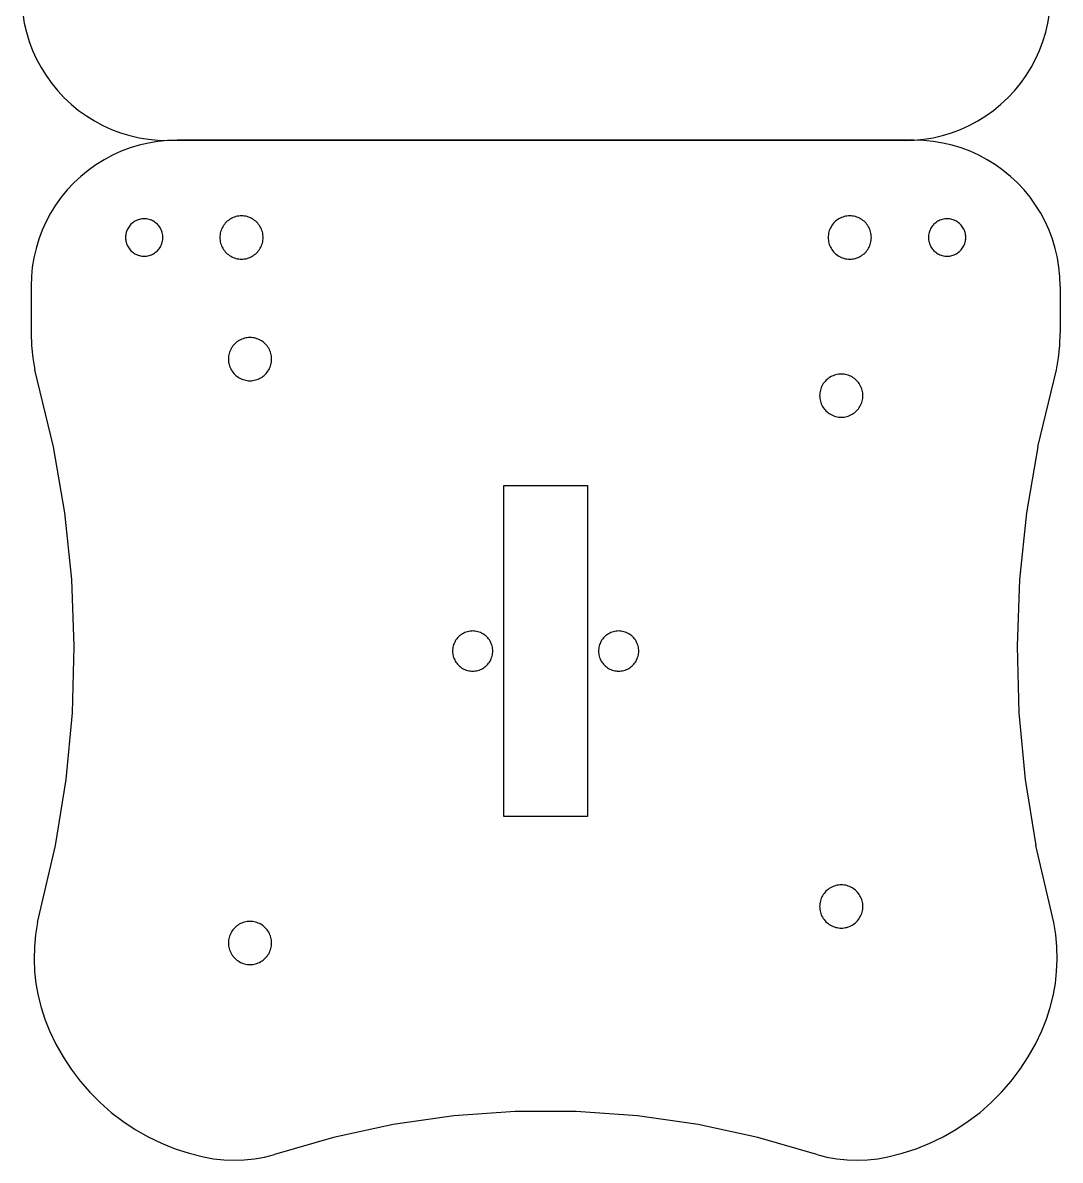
# Model space of a CAD drawing. Extents: x -22.1 to 21.9, y -13.2 to 13.2.
# Drawn here: x 7.749 to 11.106, y -7.163 to -3.482 of the extents above; entities that cross this region are included whole.
import ezdxf

# ---------------------------------------------------------------- set-up
doc = ezdxf.new("R2010")
doc.units = 0
doc.header["$MEASUREMENT"] = 0
doc.layers.get('0').update_dxf_attribs({"linetype": 'CONTINUOUS'})

msp = doc.modelspace()

# ---------------------------------------------------------------- linework, layer by layer
for p, q in [((7.7486, -3.4519), (7.7537, -3.4824)), ((11.0662, -3.4824), (11.0712, -3.4519)), ((7.7537, -3.4824), (7.7607, -3.5125)), ((11.0592, -3.5125), (11.0662, -3.4824)), ((7.7607, -3.5125), (7.7697, -3.5421)), ((11.0502, -3.5421), (11.0592, -3.5125)), ((7.7697, -3.5421), (7.7805, -3.5711)), ((7.7805, -3.5711), (7.7933, -3.5992)), ((11.0266, -3.5992), (11.0393, -3.5711)), ((11.0393, -3.5711), (11.0502, -3.5421)), ((7.7933, -3.5992), (7.8079, -3.6265)), ((11.012, -3.6265), (11.0266, -3.5992)), ((7.8079, -3.6265), (7.8242, -3.6527)), ((10.9957, -3.6527), (11.012, -3.6265)), ((7.8242, -3.6527), (7.8422, -3.6779)), ((7.8422, -3.6779), (7.8618, -3.7018)), ((10.9581, -3.7018), (10.9777, -3.6779)), ((10.9777, -3.6779), (10.9957, -3.6527)), ((7.8618, -3.7018), (7.883, -3.7243)), ((10.9369, -3.7243), (10.9581, -3.7018)), ((7.883, -3.7243), (7.9055, -3.7455)), ((7.9055, -3.7455), (7.9294, -3.7651)), ((10.8905, -3.7651), (10.9144, -3.7455)), ((10.9144, -3.7455), (10.9369, -3.7243)), ((7.9294, -3.7651), (7.9545, -3.7831)), ((7.9545, -3.7831), (7.9808, -3.7994)), ((10.8391, -3.7994), (10.8653, -3.7831)), ((10.8653, -3.7831), (10.8905, -3.7651)), ((7.9808, -3.7994), (8.0081, -3.814)), ((8.0081, -3.814), (8.0362, -3.8267)), ((8.0362, -3.8267), (8.0652, -3.8376)), ((10.7547, -3.8376), (10.7836, -3.8267)), ((10.7836, -3.8267), (10.8118, -3.814)), ((10.8118, -3.814), (10.8391, -3.7994)), ((8.0652, -3.8376), (8.0947, -3.8466)), ((8.0947, -3.8466), (8.1249, -3.8536)), ((8.1249, -3.8536), (8.1554, -3.8587)), ((8.1554, -3.8587), (8.1861, -3.8617)), ((8.1863, -3.8657), (8.1558, -3.8708)), ((8.1861, -3.8617), (8.217, -3.8627)), ((8.217, -3.8627), (8.1863, -3.8657)), ((8.2479, -3.8617), (8.217, -3.8627)), ((10.6029, -3.8627), (8.217, -3.8627)), ((10.6337, -3.8617), (8.2479, -3.8617)), ((10.6029, -3.8627), (10.6337, -3.8617)), ((10.6337, -3.8617), (10.6645, -3.8587)), ((10.6646, -3.8627), (10.6337, -3.8617)), ((10.6645, -3.8587), (10.695, -3.8536)), ((10.6954, -3.8657), (10.6646, -3.8627)), ((10.695, -3.8536), (10.7251, -3.8466)), ((10.7259, -3.8708), (10.6954, -3.8657)), ((10.7251, -3.8466), (10.7547, -3.8376)), ((8.0671, -3.8977), (8.039, -3.9104)), ((8.0961, -3.8868), (8.0671, -3.8977)), ((8.1256, -3.8778), (8.0961, -3.8868)), ((8.1558, -3.8708), (8.1256, -3.8778)), ((10.756, -3.8778), (10.7259, -3.8708)), ((10.7856, -3.8868), (10.756, -3.8778)), ((10.8145, -3.8977), (10.7856, -3.8868)), ((10.8427, -3.9104), (10.8145, -3.8977)), ((8.0117, -3.925), (7.9854, -3.9413)), ((8.039, -3.9104), (8.0117, -3.925)), ((10.87, -3.925), (10.8427, -3.9104)), ((10.8962, -3.9413), (10.87, -3.925)), ((7.9603, -3.9593), (7.9364, -3.9789)), ((7.9854, -3.9413), (7.9603, -3.9593)), ((10.9214, -3.9593), (10.8962, -3.9413)), ((10.9453, -3.9789), (10.9214, -3.9593)), ((7.9139, -4.0001), (7.8927, -4.0226)), ((7.9364, -3.9789), (7.9139, -4.0001)), ((10.9678, -4.0001), (10.9453, -3.9789)), ((10.9889, -4.0226), (10.9678, -4.0001)), ((7.8731, -4.0465), (7.8551, -4.0717)), ((7.8927, -4.0226), (7.8731, -4.0465)), ((11.0086, -4.0465), (10.9889, -4.0226)), ((11.0266, -4.0717), (11.0086, -4.0465)), ((7.8551, -4.0717), (7.8388, -4.0979)), ((11.0429, -4.0979), (11.0266, -4.0717)), ((7.8388, -4.0979), (7.8242, -4.1252)), ((8.1149, -4.1225), (8.1114, -4.1243)), ((8.1185, -4.1208), (8.1149, -4.1225)), ((8.1222, -4.1194), (8.1185, -4.1208)), ((8.126, -4.1183), (8.1222, -4.1194)), ((8.1298, -4.1174), (8.126, -4.1183)), ((8.1337, -4.1167), (8.1298, -4.1174)), ((8.1377, -4.1164), (8.1337, -4.1167)), ((8.1416, -4.1162), (8.1377, -4.1164)), ((8.1456, -4.1164), (8.1416, -4.1162)), ((8.1495, -4.1167), (8.1456, -4.1164)), ((8.1534, -4.1174), (8.1495, -4.1167)), ((8.1573, -4.1183), (8.1534, -4.1174)), ((8.161, -4.1194), (8.1573, -4.1183)), ((8.1648, -4.1208), (8.161, -4.1194)), ((8.1684, -4.1225), (8.1648, -4.1208)), ((8.1718, -4.1243), (8.1684, -4.1225)), ((8.414, -4.1212), (8.4105, -4.1241)), ((8.4178, -4.1185), (8.414, -4.1212)), ((8.4216, -4.1161), (8.4178, -4.1185)), ((8.4257, -4.114), (8.4216, -4.1161)), ((8.4298, -4.1121), (8.4257, -4.114)), ((8.4341, -4.1105), (8.4298, -4.1121)), ((8.4385, -4.1092), (8.4341, -4.1105)), ((8.443, -4.1081), (8.4385, -4.1092)), ((8.4475, -4.1074), (8.443, -4.1081)), ((8.452, -4.1069), (8.4475, -4.1074)), ((8.4566, -4.1068), (8.452, -4.1069)), ((8.4612, -4.1069), (8.4566, -4.1068)), ((8.4657, -4.1074), (8.4612, -4.1069)), ((8.4702, -4.1081), (8.4657, -4.1074)), ((8.4747, -4.1092), (8.4702, -4.1081)), ((8.479, -4.1105), (8.4747, -4.1092)), ((8.4833, -4.1121), (8.479, -4.1105)), ((8.4875, -4.114), (8.4833, -4.1121)), ((8.4915, -4.1161), (8.4875, -4.114)), ((8.4954, -4.1185), (8.4915, -4.1161)), ((8.4991, -4.1212), (8.4954, -4.1185)), ((8.5027, -4.1241), (8.4991, -4.1212)), ((10.3825, -4.1212), (10.379, -4.1241)), ((10.3863, -4.1185), (10.3825, -4.1212)), ((10.3901, -4.1161), (10.3863, -4.1185)), ((10.3942, -4.114), (10.3901, -4.1161)), ((10.3983, -4.1121), (10.3942, -4.114)), ((10.4026, -4.1105), (10.3983, -4.1121)), ((10.407, -4.1092), (10.4026, -4.1105)), ((10.4115, -4.1081), (10.407, -4.1092)), ((10.416, -4.1074), (10.4115, -4.1081)), ((10.4205, -4.1069), (10.416, -4.1074)), ((10.4251, -4.1068), (10.4205, -4.1069)), ((10.4297, -4.1069), (10.4251, -4.1068)), ((10.4342, -4.1074), (10.4297, -4.1069)), ((10.4387, -4.1081), (10.4342, -4.1074)), ((10.4432, -4.1092), (10.4387, -4.1081)), ((10.4476, -4.1105), (10.4432, -4.1092)), ((10.4518, -4.1121), (10.4476, -4.1105)), ((10.456, -4.114), (10.4518, -4.1121)), ((10.46, -4.1161), (10.456, -4.114)), ((10.4639, -4.1185), (10.46, -4.1161)), ((10.4676, -4.1212), (10.4639, -4.1185)), ((10.4712, -4.1241), (10.4676, -4.1212)), ((10.7133, -4.1225), (10.7098, -4.1243)), ((10.7169, -4.1208), (10.7133, -4.1225)), ((10.7206, -4.1194), (10.7169, -4.1208)), ((10.7244, -4.1183), (10.7206, -4.1194)), ((10.7283, -4.1174), (10.7244, -4.1183)), ((10.7322, -4.1167), (10.7283, -4.1174)), ((10.7361, -4.1164), (10.7322, -4.1167)), ((10.74, -4.1162), (10.7361, -4.1164)), ((10.744, -4.1164), (10.74, -4.1162)), ((10.7479, -4.1167), (10.744, -4.1164)), ((10.7518, -4.1174), (10.7479, -4.1167)), ((10.7557, -4.1183), (10.7518, -4.1174)), ((10.7595, -4.1194), (10.7557, -4.1183)), ((10.7632, -4.1208), (10.7595, -4.1194)), ((10.7668, -4.1225), (10.7632, -4.1208)), ((10.7703, -4.1243), (10.7668, -4.1225)), ((11.0575, -4.1252), (11.0429, -4.0979)), ((7.8114, -4.1533), (7.8006, -4.1823)), ((7.8242, -4.1252), (7.8114, -4.1533)), ((8.0844, -4.1572), (8.0832, -4.161)), ((8.0858, -4.1535), (8.0844, -4.1572)), ((8.0874, -4.1499), (8.0858, -4.1535)), ((8.0893, -4.1464), (8.0874, -4.1499)), ((8.0914, -4.1431), (8.0893, -4.1464)), ((8.0937, -4.1399), (8.0914, -4.1431)), ((8.0962, -4.1368), (8.0937, -4.1399)), ((8.0989, -4.1339), (8.0962, -4.1368)), ((8.1018, -4.1312), (8.0989, -4.1339)), ((8.1048, -4.1287), (8.1018, -4.1312)), ((8.108, -4.1264), (8.1048, -4.1287)), ((8.1114, -4.1243), (8.108, -4.1264)), ((8.1752, -4.1264), (8.1718, -4.1243)), ((8.1784, -4.1287), (8.1752, -4.1264)), ((8.1815, -4.1312), (8.1784, -4.1287)), ((8.1844, -4.1339), (8.1815, -4.1312)), ((8.1871, -4.1368), (8.1844, -4.1339)), ((8.1896, -4.1399), (8.1871, -4.1368)), ((8.1919, -4.1431), (8.1896, -4.1399)), ((8.194, -4.1464), (8.1919, -4.1431)), ((8.1958, -4.1499), (8.194, -4.1464)), ((8.1975, -4.1535), (8.1958, -4.1499)), ((8.1988, -4.1572), (8.1975, -4.1535)), ((8.2, -4.161), (8.1988, -4.1572)), ((8.3891, -4.1586), (8.388, -4.163)), ((8.3904, -4.1542), (8.3891, -4.1586)), ((8.392, -4.1499), (8.3904, -4.1542)), ((8.3939, -4.1457), (8.392, -4.1499)), ((8.3961, -4.1417), (8.3939, -4.1457)), ((8.3985, -4.1378), (8.3961, -4.1417)), ((8.4011, -4.1341), (8.3985, -4.1378)), ((8.404, -4.1306), (8.4011, -4.1341)), ((8.4072, -4.1272), (8.404, -4.1306)), ((8.4105, -4.1241), (8.4072, -4.1272)), ((8.506, -4.1272), (8.5027, -4.1241)), ((8.5091, -4.1306), (8.506, -4.1272)), ((8.512, -4.1341), (8.5091, -4.1306)), ((8.5147, -4.1378), (8.512, -4.1341)), ((8.5171, -4.1417), (8.5147, -4.1378)), ((8.5193, -4.1457), (8.5171, -4.1417)), ((8.5211, -4.1499), (8.5193, -4.1457)), ((8.5228, -4.1542), (8.5211, -4.1499)), ((8.5241, -4.1586), (8.5228, -4.1542)), ((8.5251, -4.163), (8.5241, -4.1586)), ((10.3576, -4.1586), (10.3565, -4.163)), ((10.3589, -4.1542), (10.3576, -4.1586)), ((10.3605, -4.1499), (10.3589, -4.1542)), ((10.3624, -4.1457), (10.3605, -4.1499)), ((10.3646, -4.1417), (10.3624, -4.1457)), ((10.367, -4.1378), (10.3646, -4.1417)), ((10.3696, -4.1341), (10.367, -4.1378)), ((10.3725, -4.1306), (10.3696, -4.1341)), ((10.3757, -4.1272), (10.3725, -4.1306)), ((10.379, -4.1241), (10.3757, -4.1272)), ((10.4745, -4.1272), (10.4712, -4.1241)), ((10.4776, -4.1306), (10.4745, -4.1272)), ((10.4805, -4.1341), (10.4776, -4.1306)), ((10.4832, -4.1378), (10.4805, -4.1341)), ((10.4856, -4.1417), (10.4832, -4.1378)), ((10.4878, -4.1457), (10.4856, -4.1417)), ((10.4897, -4.1499), (10.4878, -4.1457)), ((10.4913, -4.1542), (10.4897, -4.1499)), ((10.4926, -4.1586), (10.4913, -4.1542)), ((10.4936, -4.163), (10.4926, -4.1586)), ((10.6828, -4.1572), (10.6817, -4.161)), ((10.6842, -4.1535), (10.6828, -4.1572)), ((10.6858, -4.1499), (10.6842, -4.1535)), ((10.6877, -4.1464), (10.6858, -4.1499)), ((10.6898, -4.1431), (10.6877, -4.1464)), ((10.6921, -4.1399), (10.6898, -4.1431)), ((10.6946, -4.1368), (10.6921, -4.1399)), ((10.6973, -4.1339), (10.6946, -4.1368)), ((10.7002, -4.1312), (10.6973, -4.1339)), ((10.7033, -4.1287), (10.7002, -4.1312)), ((10.7065, -4.1264), (10.7033, -4.1287)), ((10.7098, -4.1243), (10.7065, -4.1264)), ((10.7736, -4.1264), (10.7703, -4.1243)), ((10.7768, -4.1287), (10.7736, -4.1264)), ((10.7799, -4.1312), (10.7768, -4.1287)), ((10.7828, -4.1339), (10.7799, -4.1312)), ((10.7855, -4.1368), (10.7828, -4.1339)), ((10.788, -4.1399), (10.7855, -4.1368)), ((10.7903, -4.1431), (10.788, -4.1399)), ((10.7924, -4.1464), (10.7903, -4.1431)), ((10.7942, -4.1499), (10.7924, -4.1464)), ((10.7959, -4.1535), (10.7942, -4.1499)), ((10.7973, -4.1572), (10.7959, -4.1535)), ((10.7984, -4.161), (10.7973, -4.1572)), ((11.0702, -4.1533), (11.0575, -4.1252)), ((11.0811, -4.1823), (11.0702, -4.1533)), ((7.8006, -4.1823), (7.7916, -4.2119)), ((8.0813, -4.1727), (8.0812, -4.1767)), ((8.0812, -4.1767), (8.0813, -4.1806)), ((8.0817, -4.1688), (8.0813, -4.1727)), ((8.0813, -4.1806), (8.0817, -4.1845)), ((8.0824, -4.1649), (8.0817, -4.1688)), ((8.0817, -4.1845), (8.0824, -4.1884)), ((8.0832, -4.161), (8.0824, -4.1649)), ((8.0824, -4.1884), (8.0832, -4.1923)), ((8.0832, -4.1923), (8.0844, -4.1961)), ((8.0844, -4.1961), (8.0858, -4.1998)), ((8.1975, -4.1998), (8.1988, -4.1961)), ((8.1988, -4.1961), (8.2, -4.1923)), ((8.2009, -4.1649), (8.2, -4.161)), ((8.2, -4.1923), (8.2009, -4.1884)), ((8.2015, -4.1688), (8.2009, -4.1649)), ((8.2009, -4.1884), (8.2015, -4.1845)), ((8.2019, -4.1727), (8.2015, -4.1688)), ((8.2015, -4.1845), (8.2019, -4.1806)), ((8.2021, -4.1767), (8.2019, -4.1727)), ((8.2019, -4.1806), (8.2021, -4.1767)), ((8.3869, -4.1721), (8.3867, -4.1767)), ((8.3867, -4.1767), (8.3869, -4.1812)), ((8.3873, -4.1675), (8.3869, -4.1721)), ((8.3869, -4.1812), (8.3873, -4.1858)), ((8.388, -4.163), (8.3873, -4.1675)), ((8.3873, -4.1858), (8.388, -4.1903)), ((8.388, -4.1903), (8.3891, -4.1947)), ((8.3891, -4.1947), (8.3904, -4.1991)), ((8.5228, -4.1991), (8.5241, -4.1947)), ((8.5241, -4.1947), (8.5251, -4.1903)), ((8.5259, -4.1675), (8.5251, -4.163)), ((8.5251, -4.1903), (8.5259, -4.1858)), ((8.5263, -4.1721), (8.5259, -4.1675)), ((8.5259, -4.1858), (8.5263, -4.1812)), ((8.5265, -4.1767), (8.5263, -4.1721)), ((8.5263, -4.1812), (8.5265, -4.1767)), ((10.3554, -4.1721), (10.3552, -4.1767)), ((10.3552, -4.1767), (10.3554, -4.1812)), ((10.3558, -4.1675), (10.3554, -4.1721)), ((10.3554, -4.1812), (10.3558, -4.1858)), ((10.3565, -4.163), (10.3558, -4.1675)), ((10.3558, -4.1858), (10.3565, -4.1903)), ((10.3565, -4.1903), (10.3576, -4.1947)), ((10.3576, -4.1947), (10.3589, -4.1991)), ((10.4913, -4.1991), (10.4926, -4.1947)), ((10.4926, -4.1947), (10.4936, -4.1903)), ((10.4944, -4.1675), (10.4936, -4.163)), ((10.4936, -4.1903), (10.4944, -4.1858)), ((10.4948, -4.1721), (10.4944, -4.1675)), ((10.4944, -4.1858), (10.4948, -4.1812)), ((10.495, -4.1767), (10.4948, -4.1721)), ((10.4948, -4.1812), (10.495, -4.1767)), ((10.6797, -4.1727), (10.6796, -4.1767)), ((10.6796, -4.1767), (10.6797, -4.1806)), ((10.6801, -4.1688), (10.6797, -4.1727)), ((10.6797, -4.1806), (10.6801, -4.1845)), ((10.6808, -4.1649), (10.6801, -4.1688)), ((10.6801, -4.1845), (10.6808, -4.1884)), ((10.6817, -4.161), (10.6808, -4.1649)), ((10.6808, -4.1884), (10.6817, -4.1923)), ((10.6817, -4.1923), (10.6828, -4.1961)), ((10.6828, -4.1961), (10.6842, -4.1998)), ((10.7959, -4.1998), (10.7973, -4.1961)), ((10.7973, -4.1961), (10.7984, -4.1923)), ((10.7993, -4.1649), (10.7984, -4.161)), ((10.7984, -4.1923), (10.7993, -4.1884)), ((10.8, -4.1688), (10.7993, -4.1649)), ((10.7993, -4.1884), (10.8, -4.1845)), ((10.8004, -4.1727), (10.8, -4.1688)), ((10.8, -4.1845), (10.8004, -4.1806)), ((10.8005, -4.1767), (10.8004, -4.1727)), ((10.8004, -4.1806), (10.8005, -4.1767)), ((11.0901, -4.2119), (11.0811, -4.1823)), ((7.7916, -4.2119), (7.7846, -4.242)), ((8.0858, -4.1998), (8.0874, -4.2034)), ((8.0874, -4.2034), (8.0893, -4.2069)), ((8.0893, -4.2069), (8.0914, -4.2102)), ((8.0914, -4.2102), (8.0937, -4.2134)), ((8.0937, -4.2134), (8.0962, -4.2165)), ((8.0962, -4.2165), (8.0989, -4.2194)), ((8.0989, -4.2194), (8.1018, -4.2221)), ((8.1018, -4.2221), (8.1048, -4.2246)), ((8.1048, -4.2246), (8.108, -4.2269)), ((8.108, -4.2269), (8.1114, -4.229)), ((8.1114, -4.229), (8.1149, -4.2309)), ((8.1149, -4.2309), (8.1185, -4.2325)), ((8.1185, -4.2325), (8.1222, -4.2339)), ((8.1222, -4.2339), (8.126, -4.235)), ((8.1573, -4.235), (8.161, -4.2339)), ((8.161, -4.2339), (8.1648, -4.2325)), ((8.1648, -4.2325), (8.1684, -4.2309)), ((8.1684, -4.2309), (8.1718, -4.229)), ((8.1718, -4.229), (8.1752, -4.2269)), ((8.1752, -4.2269), (8.1784, -4.2246)), ((8.1784, -4.2246), (8.1815, -4.2221)), ((8.1815, -4.2221), (8.1844, -4.2194)), ((8.1844, -4.2194), (8.1871, -4.2165)), ((8.1871, -4.2165), (8.1896, -4.2134)), ((8.1896, -4.2134), (8.1919, -4.2102)), ((8.1919, -4.2102), (8.194, -4.2069)), ((8.194, -4.2069), (8.1958, -4.2034)), ((8.1958, -4.2034), (8.1975, -4.1998)), ((8.3904, -4.1991), (8.392, -4.2034)), ((8.392, -4.2034), (8.3939, -4.2076)), ((8.3939, -4.2076), (8.3961, -4.2116)), ((8.3961, -4.2116), (8.3985, -4.2155)), ((8.3985, -4.2155), (8.4011, -4.2192)), ((8.4011, -4.2192), (8.404, -4.2227)), ((8.404, -4.2227), (8.4072, -4.2261)), ((8.4072, -4.2261), (8.4105, -4.2292)), ((8.4105, -4.2292), (8.414, -4.2321)), ((8.414, -4.2321), (8.4178, -4.2348)), ((8.4954, -4.2348), (8.4991, -4.2321)), ((8.4991, -4.2321), (8.5027, -4.2292)), ((8.5027, -4.2292), (8.506, -4.2261)), ((8.506, -4.2261), (8.5091, -4.2227)), ((8.5091, -4.2227), (8.512, -4.2192)), ((8.512, -4.2192), (8.5147, -4.2155)), ((8.5147, -4.2155), (8.5171, -4.2116)), ((8.5171, -4.2116), (8.5193, -4.2076)), ((8.5193, -4.2076), (8.5211, -4.2034)), ((8.5211, -4.2034), (8.5228, -4.1991)), ((10.3589, -4.1991), (10.3605, -4.2034)), ((10.3605, -4.2034), (10.3624, -4.2076)), ((10.3624, -4.2076), (10.3646, -4.2116)), ((10.3646, -4.2116), (10.367, -4.2155)), ((10.367, -4.2155), (10.3696, -4.2192)), ((10.3696, -4.2192), (10.3725, -4.2227)), ((10.3725, -4.2227), (10.3757, -4.2261)), ((10.3757, -4.2261), (10.379, -4.2292)), ((10.379, -4.2292), (10.3825, -4.2321)), ((10.3825, -4.2321), (10.3863, -4.2348)), ((10.4639, -4.2348), (10.4676, -4.2321)), ((10.4676, -4.2321), (10.4712, -4.2292)), ((10.4712, -4.2292), (10.4745, -4.2261)), ((10.4745, -4.2261), (10.4776, -4.2227)), ((10.4776, -4.2227), (10.4805, -4.2192)), ((10.4805, -4.2192), (10.4832, -4.2155)), ((10.4832, -4.2155), (10.4856, -4.2116)), ((10.4856, -4.2116), (10.4878, -4.2076)), ((10.4878, -4.2076), (10.4897, -4.2034)), ((10.4897, -4.2034), (10.4913, -4.1991)), ((10.6842, -4.1998), (10.6858, -4.2034)), ((10.6858, -4.2034), (10.6877, -4.2069)), ((10.6877, -4.2069), (10.6898, -4.2102)), ((10.6898, -4.2102), (10.6921, -4.2134)), ((10.6921, -4.2134), (10.6946, -4.2165)), ((10.6946, -4.2165), (10.6973, -4.2194)), ((10.6973, -4.2194), (10.7002, -4.2221)), ((10.7002, -4.2221), (10.7033, -4.2246)), ((10.7033, -4.2246), (10.7065, -4.2269)), ((10.7065, -4.2269), (10.7098, -4.229)), ((10.7098, -4.229), (10.7133, -4.2309)), ((10.7133, -4.2309), (10.7169, -4.2325)), ((10.7169, -4.2325), (10.7206, -4.2339)), ((10.7206, -4.2339), (10.7244, -4.235)), ((10.7557, -4.235), (10.7595, -4.2339)), ((10.7595, -4.2339), (10.7632, -4.2325)), ((10.7632, -4.2325), (10.7668, -4.2309)), ((10.7668, -4.2309), (10.7703, -4.229)), ((10.7703, -4.229), (10.7736, -4.2269)), ((10.7736, -4.2269), (10.7768, -4.2246)), ((10.7768, -4.2246), (10.7799, -4.2221)), ((10.7799, -4.2221), (10.7828, -4.2194)), ((10.7828, -4.2194), (10.7855, -4.2165)), ((10.7855, -4.2165), (10.788, -4.2134)), ((10.788, -4.2134), (10.7903, -4.2102)), ((10.7903, -4.2102), (10.7924, -4.2069)), ((10.7924, -4.2069), (10.7942, -4.2034)), ((10.7942, -4.2034), (10.7959, -4.1998)), ((11.0971, -4.242), (11.0901, -4.2119)), ((7.7846, -4.242), (7.7795, -4.2725)), ((8.126, -4.235), (8.1298, -4.2359)), ((8.1298, -4.2359), (8.1337, -4.2366)), ((8.1337, -4.2366), (8.1377, -4.237)), ((8.1377, -4.237), (8.1416, -4.2371)), ((8.1416, -4.2371), (8.1456, -4.237)), ((8.1456, -4.237), (8.1495, -4.2366)), ((8.1495, -4.2366), (8.1534, -4.2359)), ((8.1534, -4.2359), (8.1573, -4.235)), ((8.4178, -4.2348), (8.4216, -4.2372)), ((8.4216, -4.2372), (8.4257, -4.2393)), ((8.4257, -4.2393), (8.4298, -4.2412)), ((8.4298, -4.2412), (8.4341, -4.2428)), ((8.4341, -4.2428), (8.4385, -4.2442)), ((8.4385, -4.2442), (8.443, -4.2452)), ((8.443, -4.2452), (8.4475, -4.2459)), ((8.4475, -4.2459), (8.452, -4.2464)), ((8.452, -4.2464), (8.4566, -4.2465)), ((8.4566, -4.2465), (8.4612, -4.2464)), ((8.4612, -4.2464), (8.4657, -4.2459)), ((8.4657, -4.2459), (8.4702, -4.2452)), ((8.4702, -4.2452), (8.4747, -4.2442)), ((8.4747, -4.2442), (8.479, -4.2428)), ((8.479, -4.2428), (8.4833, -4.2412)), ((8.4833, -4.2412), (8.4875, -4.2393)), ((8.4875, -4.2393), (8.4915, -4.2372)), ((8.4915, -4.2372), (8.4954, -4.2348)), ((10.3863, -4.2348), (10.3901, -4.2372)), ((10.3901, -4.2372), (10.3942, -4.2393)), ((10.3942, -4.2393), (10.3983, -4.2412)), ((10.3983, -4.2412), (10.4026, -4.2428)), ((10.4026, -4.2428), (10.407, -4.2442)), ((10.407, -4.2442), (10.4115, -4.2452)), ((10.4115, -4.2452), (10.416, -4.2459)), ((10.416, -4.2459), (10.4205, -4.2464)), ((10.4205, -4.2464), (10.4251, -4.2465)), ((10.4251, -4.2465), (10.4297, -4.2464)), ((10.4297, -4.2464), (10.4342, -4.2459)), ((10.4342, -4.2459), (10.4387, -4.2452)), ((10.4387, -4.2452), (10.4432, -4.2442)), ((10.4432, -4.2442), (10.4476, -4.2428)), ((10.4476, -4.2428), (10.4518, -4.2412)), ((10.4518, -4.2412), (10.456, -4.2393)), ((10.456, -4.2393), (10.46, -4.2372)), ((10.46, -4.2372), (10.4639, -4.2348)), ((10.7244, -4.235), (10.7283, -4.2359)), ((10.7283, -4.2359), (10.7322, -4.2366)), ((10.7322, -4.2366), (10.7361, -4.237)), ((10.7361, -4.237), (10.74, -4.2371)), ((10.74, -4.2371), (10.744, -4.237)), ((10.744, -4.237), (10.7479, -4.2366)), ((10.7479, -4.2366), (10.7518, -4.2359)), ((10.7518, -4.2359), (10.7557, -4.235)), ((11.1021, -4.2725), (11.0971, -4.242)), ((7.7765, -4.3032), (7.7755, -4.3341)), ((7.7795, -4.2725), (7.7765, -4.3032)), ((11.1052, -4.3032), (11.1021, -4.2725)), ((11.1062, -4.3341), (11.1052, -4.3032)), ((7.7755, -4.3341), (7.7755, -4.4866)), ((11.1062, -4.3341), (11.1062, -4.4866)), ((7.7755, -4.4866), (7.7768, -4.5265)), ((11.1048, -4.5265), (11.1062, -4.4866)), ((7.7768, -4.5265), (7.7809, -4.5662)), ((8.4287, -4.5278), (8.426, -4.5315)), ((8.4316, -4.5243), (8.4287, -4.5278)), ((8.4347, -4.5209), (8.4316, -4.5243)), ((8.4381, -4.5178), (8.4347, -4.5209)), ((8.4416, -4.5149), (8.4381, -4.5178)), ((8.4453, -4.5122), (8.4416, -4.5149)), ((8.4492, -4.5098), (8.4453, -4.5122)), ((8.4532, -4.5077), (8.4492, -4.5098)), ((8.4574, -4.5058), (8.4532, -4.5077)), ((8.4617, -4.5042), (8.4574, -4.5058)), ((8.4661, -4.5029), (8.4617, -4.5042)), ((8.4705, -4.5018), (8.4661, -4.5029)), ((8.475, -4.5011), (8.4705, -4.5018)), ((8.4796, -4.5006), (8.475, -4.5011)), ((8.4841, -4.5005), (8.4796, -4.5006)), ((8.4887, -4.5006), (8.4841, -4.5005)), ((8.4933, -4.5011), (8.4887, -4.5006)), ((8.4978, -4.5018), (8.4933, -4.5011)), ((8.5022, -4.5029), (8.4978, -4.5018)), ((8.5066, -4.5042), (8.5022, -4.5029)), ((8.5109, -4.5058), (8.5066, -4.5042)), ((8.5151, -4.5077), (8.5109, -4.5058)), ((8.5191, -4.5098), (8.5151, -4.5077)), ((8.523, -4.5122), (8.5191, -4.5098)), ((8.5267, -4.5149), (8.523, -4.5122)), ((8.5302, -4.5178), (8.5267, -4.5149)), ((8.5336, -4.5209), (8.5302, -4.5178)), ((8.5367, -4.5243), (8.5336, -4.5209)), ((8.5396, -4.5278), (8.5367, -4.5243)), ((8.5422, -4.5315), (8.5396, -4.5278)), ((11.1008, -4.5662), (11.1048, -4.5265)), ((8.4149, -4.5612), (8.4144, -4.5658)), ((8.4156, -4.5567), (8.4149, -4.5612)), ((8.4166, -4.5523), (8.4156, -4.5567)), ((8.418, -4.5479), (8.4166, -4.5523)), ((8.4196, -4.5436), (8.418, -4.5479)), ((8.4215, -4.5394), (8.4196, -4.5436)), ((8.4236, -4.5354), (8.4215, -4.5394)), ((8.426, -4.5315), (8.4236, -4.5354)), ((8.5447, -4.5354), (8.5422, -4.5315)), ((8.5468, -4.5394), (8.5447, -4.5354)), ((8.5487, -4.5436), (8.5468, -4.5394)), ((8.5503, -4.5479), (8.5487, -4.5436)), ((8.5516, -4.5523), (8.5503, -4.5479)), ((8.5527, -4.5567), (8.5516, -4.5523)), ((8.5534, -4.5612), (8.5527, -4.5567)), ((8.5539, -4.5658), (8.5534, -4.5612)), ((7.7809, -4.5662), (7.7876, -4.6055)), ((8.4144, -4.5658), (8.4143, -4.5704)), ((8.4143, -4.5704), (8.4144, -4.5749)), ((8.4144, -4.5749), (8.4149, -4.5795)), ((8.4149, -4.5795), (8.4156, -4.584)), ((8.4156, -4.584), (8.4166, -4.5884)), ((8.4166, -4.5884), (8.418, -4.5928)), ((8.418, -4.5928), (8.4196, -4.5971)), ((8.4196, -4.5971), (8.4215, -4.6013)), ((8.4215, -4.6013), (8.4236, -4.6053)), ((8.5447, -4.6053), (8.5468, -4.6013)), ((8.5468, -4.6013), (8.5487, -4.5971)), ((8.5487, -4.5971), (8.5503, -4.5928)), ((8.5503, -4.5928), (8.5516, -4.5884)), ((8.5516, -4.5884), (8.5527, -4.584)), ((8.5527, -4.584), (8.5534, -4.5795)), ((8.5534, -4.5795), (8.5539, -4.5749)), ((8.554, -4.5704), (8.5539, -4.5658)), ((8.5539, -4.5749), (8.554, -4.5704)), ((11.0941, -4.6055), (11.1008, -4.5662)), ((7.8478, -4.8547), (7.7876, -4.6055)), ((8.4236, -4.6053), (8.426, -4.6092)), ((8.426, -4.6092), (8.4287, -4.6129)), ((8.4287, -4.6129), (8.4316, -4.6164)), ((8.4316, -4.6164), (8.4347, -4.6198)), ((8.4347, -4.6198), (8.4381, -4.6229)), ((8.4381, -4.6229), (8.4416, -4.6258)), ((8.4416, -4.6258), (8.4453, -4.6285)), ((8.4453, -4.6285), (8.4492, -4.6309)), ((8.4492, -4.6309), (8.4532, -4.633)), ((8.4532, -4.633), (8.4574, -4.6349)), ((8.4574, -4.6349), (8.4617, -4.6365)), ((8.4617, -4.6365), (8.4661, -4.6379)), ((8.4661, -4.6379), (8.4705, -4.6389)), ((8.4705, -4.6389), (8.475, -4.6396)), ((8.4933, -4.6396), (8.4978, -4.6389)), ((8.4978, -4.6389), (8.5022, -4.6379)), ((8.5022, -4.6379), (8.5066, -4.6365)), ((8.5066, -4.6365), (8.5109, -4.6349)), ((8.5109, -4.6349), (8.5151, -4.633)), ((8.5151, -4.633), (8.5191, -4.6309)), ((8.5191, -4.6309), (8.523, -4.6285)), ((8.523, -4.6285), (8.5267, -4.6258)), ((8.5267, -4.6258), (8.5302, -4.6229)), ((8.5302, -4.6229), (8.5336, -4.6198)), ((8.5336, -4.6198), (8.5367, -4.6164)), ((8.5367, -4.6164), (8.5396, -4.6129)), ((8.5396, -4.6129), (8.5422, -4.6092)), ((8.5422, -4.6092), (8.5447, -4.6053)), ((10.3481, -4.6391), (10.345, -4.6424)), ((10.3515, -4.6359), (10.3481, -4.6391)), ((10.355, -4.633), (10.3515, -4.6359)), ((10.3587, -4.6304), (10.355, -4.633)), ((10.3626, -4.6279), (10.3587, -4.6304)), ((10.3666, -4.6258), (10.3626, -4.6279)), ((10.3708, -4.6239), (10.3666, -4.6258)), ((10.3751, -4.6223), (10.3708, -4.6239)), ((10.3794, -4.621), (10.3751, -4.6223)), ((10.3839, -4.6199), (10.3794, -4.621)), ((10.3884, -4.6192), (10.3839, -4.6199)), ((10.393, -4.6187), (10.3884, -4.6192)), ((10.3975, -4.6186), (10.393, -4.6187)), ((10.4021, -4.6187), (10.3975, -4.6186)), ((10.4067, -4.6192), (10.4021, -4.6187)), ((10.4112, -4.6199), (10.4067, -4.6192)), ((10.4156, -4.621), (10.4112, -4.6199)), ((10.42, -4.6223), (10.4156, -4.621)), ((10.4243, -4.6239), (10.42, -4.6223)), ((10.4284, -4.6258), (10.4243, -4.6239)), ((10.4325, -4.6279), (10.4284, -4.6258)), ((10.4364, -4.6304), (10.4325, -4.6279)), ((10.4401, -4.633), (10.4364, -4.6304)), ((10.4436, -4.6359), (10.4401, -4.633)), ((10.4469, -4.6391), (10.4436, -4.6359)), ((10.4501, -4.6424), (10.4469, -4.6391)), ((11.0339, -4.8547), (11.0941, -4.6055)), ((8.475, -4.6396), (8.4796, -4.6401)), ((8.4796, -4.6401), (8.4841, -4.6402)), ((8.4841, -4.6402), (8.4887, -4.6401)), ((8.4887, -4.6401), (8.4933, -4.6396)), ((10.329, -4.6748), (10.3282, -4.6793)), ((10.33, -4.6704), (10.329, -4.6748)), ((10.3314, -4.666), (10.33, -4.6704)), ((10.333, -4.6617), (10.3314, -4.666)), ((10.3349, -4.6576), (10.333, -4.6617)), ((10.337, -4.6535), (10.3349, -4.6576)), ((10.3394, -4.6496), (10.337, -4.6535)), ((10.3421, -4.6459), (10.3394, -4.6496)), ((10.345, -4.6424), (10.3421, -4.6459)), ((10.453, -4.6459), (10.4501, -4.6424)), ((10.4556, -4.6496), (10.453, -4.6459)), ((10.458, -4.6535), (10.4556, -4.6496)), ((10.4602, -4.6576), (10.458, -4.6535)), ((10.4621, -4.6617), (10.4602, -4.6576)), ((10.4637, -4.666), (10.4621, -4.6617)), ((10.465, -4.6704), (10.4637, -4.666)), ((10.4661, -4.6748), (10.465, -4.6704)), ((10.4668, -4.6793), (10.4661, -4.6748)), ((10.3278, -4.6839), (10.3276, -4.6885)), ((10.3276, -4.6885), (10.3278, -4.693)), ((10.3282, -4.6793), (10.3278, -4.6839)), ((10.3278, -4.693), (10.3282, -4.6976)), ((10.3282, -4.6976), (10.329, -4.7021)), ((10.329, -4.7021), (10.33, -4.7066)), ((10.33, -4.7066), (10.3314, -4.7109)), ((10.3314, -4.7109), (10.333, -4.7152)), ((10.4621, -4.7152), (10.4637, -4.7109)), ((10.4637, -4.7109), (10.465, -4.7066)), ((10.465, -4.7066), (10.4661, -4.7021)), ((10.4661, -4.7021), (10.4668, -4.6976)), ((10.4673, -4.6839), (10.4668, -4.6793)), ((10.4668, -4.6976), (10.4673, -4.693)), ((10.4674, -4.6885), (10.4673, -4.6839)), ((10.4673, -4.693), (10.4674, -4.6885)), ((10.333, -4.7152), (10.3349, -4.7194)), ((10.3349, -4.7194), (10.337, -4.7234)), ((10.337, -4.7234), (10.3394, -4.7273)), ((10.3394, -4.7273), (10.3421, -4.731)), ((10.3421, -4.731), (10.345, -4.7345)), ((10.345, -4.7345), (10.3481, -4.7379)), ((10.3481, -4.7379), (10.3515, -4.741)), ((10.3515, -4.741), (10.355, -4.7439)), ((10.355, -4.7439), (10.3587, -4.7466)), ((10.3587, -4.7466), (10.3626, -4.749)), ((10.3626, -4.749), (10.3666, -4.7511)), ((10.4284, -4.7511), (10.4325, -4.749)), ((10.4325, -4.749), (10.4364, -4.7466)), ((10.4364, -4.7466), (10.4401, -4.7439)), ((10.4401, -4.7439), (10.4436, -4.741)), ((10.4436, -4.741), (10.4469, -4.7379)), ((10.4469, -4.7379), (10.4501, -4.7345)), ((10.4501, -4.7345), (10.453, -4.731)), ((10.453, -4.731), (10.4556, -4.7273)), ((10.4556, -4.7273), (10.458, -4.7234)), ((10.458, -4.7234), (10.4602, -4.7194)), ((10.4602, -4.7194), (10.4621, -4.7152)), ((10.3666, -4.7511), (10.3708, -4.753)), ((10.3708, -4.753), (10.3751, -4.7546)), ((10.3751, -4.7546), (10.3794, -4.756)), ((10.3794, -4.756), (10.3839, -4.757)), ((10.3839, -4.757), (10.3884, -4.7577)), ((10.3884, -4.7577), (10.393, -4.7582)), ((10.393, -4.7582), (10.3975, -4.7583)), ((10.3975, -4.7583), (10.4021, -4.7582)), ((10.4021, -4.7582), (10.4067, -4.7577)), ((10.4067, -4.7577), (10.4112, -4.757)), ((10.4112, -4.757), (10.4156, -4.756)), ((10.4156, -4.756), (10.42, -4.7546)), ((10.42, -4.7546), (10.4243, -4.753)), ((10.4243, -4.753), (10.4284, -4.7511)), ((7.8845, -5.0679), (7.8478, -4.8547)), ((11.0339, -4.8547), (10.9971, -5.0679)), ((9.305, -4.9798), (9.5767, -4.9798)), ((9.305, -6.0507), (9.305, -4.9798)), ((9.5767, -4.9798), (9.5767, -6.0507)), ((7.9071, -5.2831), (7.8845, -5.0679)), ((10.9971, -5.0679), (10.9746, -5.2831)), ((7.9153, -5.4993), (7.9071, -5.2831)), ((10.9746, -5.2831), (10.9664, -5.4993)), ((9.1484, -5.4828), (9.1464, -5.4865)), ((9.1506, -5.4791), (9.1484, -5.4828)), ((9.1531, -5.4757), (9.1506, -5.4791)), ((9.1558, -5.4724), (9.1531, -5.4757)), ((9.1587, -5.4693), (9.1558, -5.4724)), ((9.1618, -5.4664), (9.1587, -5.4693)), ((9.1651, -5.4637), (9.1618, -5.4664)), ((9.1685, -5.4612), (9.1651, -5.4637)), ((9.1721, -5.459), (9.1685, -5.4612)), ((9.1759, -5.457), (9.1721, -5.459)), ((9.1798, -5.4552), (9.1759, -5.457)), ((9.1837, -5.4537), (9.1798, -5.4552)), ((9.1878, -5.4525), (9.1837, -5.4537)), ((9.1919, -5.4515), (9.1878, -5.4525)), ((9.1961, -5.4508), (9.1919, -5.4515)), ((9.2004, -5.4504), (9.1961, -5.4508)), ((9.2046, -5.4503), (9.2004, -5.4504)), ((9.2089, -5.4504), (9.2046, -5.4503)), ((9.2131, -5.4508), (9.2089, -5.4504)), ((9.2173, -5.4515), (9.2131, -5.4508)), ((9.2214, -5.4525), (9.2173, -5.4515)), ((9.2255, -5.4537), (9.2214, -5.4525)), ((9.2295, -5.4552), (9.2255, -5.4537)), ((9.2333, -5.457), (9.2295, -5.4552)), ((9.2371, -5.459), (9.2333, -5.457)), ((9.2407, -5.4612), (9.2371, -5.459)), ((9.2442, -5.4637), (9.2407, -5.4612)), ((9.2474, -5.4664), (9.2442, -5.4637)), ((9.2505, -5.4693), (9.2474, -5.4664)), ((9.2535, -5.4724), (9.2505, -5.4693)), ((9.2562, -5.4757), (9.2535, -5.4724)), ((9.2586, -5.4791), (9.2562, -5.4757)), ((9.2609, -5.4828), (9.2586, -5.4791)), ((9.2629, -5.4865), (9.2609, -5.4828)), ((9.6208, -5.4828), (9.6188, -5.4865)), ((9.623, -5.4791), (9.6208, -5.4828)), ((9.6255, -5.4757), (9.623, -5.4791)), ((9.6282, -5.4724), (9.6255, -5.4757)), ((9.6311, -5.4693), (9.6282, -5.4724)), ((9.6342, -5.4664), (9.6311, -5.4693)), ((9.6375, -5.4637), (9.6342, -5.4664)), ((9.641, -5.4612), (9.6375, -5.4637)), ((9.6446, -5.459), (9.641, -5.4612)), ((9.6483, -5.457), (9.6446, -5.459)), ((9.6522, -5.4552), (9.6483, -5.457)), ((9.6562, -5.4537), (9.6522, -5.4552)), ((9.6602, -5.4525), (9.6562, -5.4537)), ((9.6644, -5.4515), (9.6602, -5.4525)), ((9.6686, -5.4508), (9.6644, -5.4515)), ((9.6728, -5.4504), (9.6686, -5.4508)), ((9.6771, -5.4503), (9.6728, -5.4504)), ((9.6813, -5.4504), (9.6771, -5.4503)), ((9.6855, -5.4508), (9.6813, -5.4504)), ((9.6897, -5.4515), (9.6855, -5.4508)), ((9.6939, -5.4525), (9.6897, -5.4515)), ((9.6979, -5.4537), (9.6939, -5.4525)), ((9.7019, -5.4552), (9.6979, -5.4537)), ((9.7058, -5.457), (9.7019, -5.4552)), ((9.7095, -5.459), (9.7058, -5.457)), ((9.7131, -5.4612), (9.7095, -5.459)), ((9.7166, -5.4637), (9.7131, -5.4612)), ((9.7199, -5.4664), (9.7166, -5.4637)), ((9.723, -5.4693), (9.7199, -5.4664)), ((9.7259, -5.4724), (9.723, -5.4693)), ((9.7286, -5.4757), (9.7259, -5.4724)), ((9.7311, -5.4791), (9.7286, -5.4757)), ((9.7333, -5.4828), (9.7311, -5.4791)), ((9.7353, -5.4865), (9.7333, -5.4828)), ((7.9092, -5.7156), (7.9153, -5.4993)), ((9.1398, -5.511), (9.1397, -5.5152)), ((9.1397, -5.5152), (9.1398, -5.5195)), ((9.1402, -5.5068), (9.1398, -5.511)), ((9.1398, -5.5195), (9.1402, -5.5237)), ((9.1409, -5.5026), (9.1402, -5.5068)), ((9.1419, -5.4984), (9.1409, -5.5026)), ((9.1431, -5.4944), (9.1419, -5.4984)), ((9.1446, -5.4904), (9.1431, -5.4944)), ((9.1464, -5.4865), (9.1446, -5.4904)), ((9.2646, -5.4904), (9.2629, -5.4865)), ((9.2661, -5.4944), (9.2646, -5.4904)), ((9.2674, -5.4984), (9.2661, -5.4944)), ((9.2683, -5.5026), (9.2674, -5.4984)), ((9.269, -5.5068), (9.2683, -5.5026)), ((9.2694, -5.511), (9.269, -5.5068)), ((9.269, -5.5237), (9.2694, -5.5195)), ((9.2696, -5.5152), (9.2694, -5.511)), ((9.2694, -5.5195), (9.2696, -5.5152)), ((9.6122, -5.511), (9.6121, -5.5152)), ((9.6121, -5.5152), (9.6122, -5.5195)), ((9.6127, -5.5068), (9.6122, -5.511)), ((9.6122, -5.5195), (9.6127, -5.5237)), ((9.6133, -5.5026), (9.6127, -5.5068)), ((9.6143, -5.4984), (9.6133, -5.5026)), ((9.6155, -5.4944), (9.6143, -5.4984)), ((9.617, -5.4904), (9.6155, -5.4944)), ((9.6188, -5.4865), (9.617, -5.4904)), ((9.7371, -5.4904), (9.7353, -5.4865)), ((9.7386, -5.4944), (9.7371, -5.4904)), ((9.7398, -5.4984), (9.7386, -5.4944)), ((9.7408, -5.5026), (9.7398, -5.4984)), ((9.7415, -5.5068), (9.7408, -5.5026)), ((9.7419, -5.511), (9.7415, -5.5068)), ((9.7415, -5.5237), (9.7419, -5.5195)), ((9.742, -5.5152), (9.7419, -5.511)), ((9.7419, -5.5195), (9.742, -5.5152)), ((10.9664, -5.4993), (10.9725, -5.7156)), ((9.1402, -5.5237), (9.1409, -5.5279)), ((9.1409, -5.5279), (9.1419, -5.532)), ((9.1419, -5.532), (9.1431, -5.5361)), ((9.1431, -5.5361), (9.1446, -5.5401)), ((9.1446, -5.5401), (9.1464, -5.544)), ((9.1464, -5.544), (9.1484, -5.5477)), ((9.1484, -5.5477), (9.1506, -5.5513)), ((9.1506, -5.5513), (9.1531, -5.5548)), ((9.1531, -5.5548), (9.1558, -5.5581)), ((9.1558, -5.5581), (9.1587, -5.5612)), ((9.2505, -5.5612), (9.2535, -5.5581)), ((9.2535, -5.5581), (9.2562, -5.5548)), ((9.2562, -5.5548), (9.2586, -5.5513)), ((9.2586, -5.5513), (9.2609, -5.5477)), ((9.2609, -5.5477), (9.2629, -5.544)), ((9.2629, -5.544), (9.2646, -5.5401)), ((9.2646, -5.5401), (9.2661, -5.5361)), ((9.2661, -5.5361), (9.2674, -5.532)), ((9.2674, -5.532), (9.2683, -5.5279)), ((9.2683, -5.5279), (9.269, -5.5237)), ((9.6127, -5.5237), (9.6133, -5.5279)), ((9.6133, -5.5279), (9.6143, -5.532)), ((9.6143, -5.532), (9.6155, -5.5361)), ((9.6155, -5.5361), (9.617, -5.5401)), ((9.617, -5.5401), (9.6188, -5.544)), ((9.6188, -5.544), (9.6208, -5.5477)), ((9.6208, -5.5477), (9.623, -5.5513)), ((9.623, -5.5513), (9.6255, -5.5548)), ((9.6255, -5.5548), (9.6282, -5.5581)), ((9.6282, -5.5581), (9.6311, -5.5612)), ((9.723, -5.5612), (9.7259, -5.5581)), ((9.7259, -5.5581), (9.7286, -5.5548)), ((9.7286, -5.5548), (9.7311, -5.5513)), ((9.7311, -5.5513), (9.7333, -5.5477)), ((9.7333, -5.5477), (9.7353, -5.544)), ((9.7353, -5.544), (9.7371, -5.5401)), ((9.7371, -5.5401), (9.7386, -5.5361)), ((9.7386, -5.5361), (9.7398, -5.532)), ((9.7398, -5.532), (9.7408, -5.5279)), ((9.7408, -5.5279), (9.7415, -5.5237)), ((9.1587, -5.5612), (9.1618, -5.5641)), ((9.1618, -5.5641), (9.1651, -5.5668)), ((9.1651, -5.5668), (9.1685, -5.5692)), ((9.1685, -5.5692), (9.1721, -5.5715)), ((9.1721, -5.5715), (9.1759, -5.5735)), ((9.1759, -5.5735), (9.1798, -5.5753)), ((9.1798, -5.5753), (9.1837, -5.5767)), ((9.1837, -5.5767), (9.1878, -5.578)), ((9.1878, -5.578), (9.1919, -5.5789)), ((9.1919, -5.5789), (9.1961, -5.5796)), ((9.1961, -5.5796), (9.2004, -5.5801)), ((9.2004, -5.5801), (9.2046, -5.5802)), ((9.2046, -5.5802), (9.2089, -5.5801)), ((9.2089, -5.5801), (9.2131, -5.5796)), ((9.2131, -5.5796), (9.2173, -5.5789)), ((9.2173, -5.5789), (9.2214, -5.578)), ((9.2214, -5.578), (9.2255, -5.5767)), ((9.2255, -5.5767), (9.2295, -5.5753)), ((9.2295, -5.5753), (9.2333, -5.5735)), ((9.2333, -5.5735), (9.2371, -5.5715)), ((9.2371, -5.5715), (9.2407, -5.5692)), ((9.2407, -5.5692), (9.2442, -5.5668)), ((9.2442, -5.5668), (9.2474, -5.5641)), ((9.2474, -5.5641), (9.2505, -5.5612)), ((9.6311, -5.5612), (9.6342, -5.5641)), ((9.6342, -5.5641), (9.6375, -5.5668)), ((9.6375, -5.5668), (9.641, -5.5692)), ((9.641, -5.5692), (9.6446, -5.5715)), ((9.6446, -5.5715), (9.6483, -5.5735)), ((9.6483, -5.5735), (9.6522, -5.5753)), ((9.6522, -5.5753), (9.6562, -5.5767)), ((9.6562, -5.5767), (9.6602, -5.578)), ((9.6602, -5.578), (9.6644, -5.5789)), ((9.6644, -5.5789), (9.6686, -5.5796)), ((9.6686, -5.5796), (9.6728, -5.5801)), ((9.6728, -5.5801), (9.6771, -5.5802)), ((9.6771, -5.5802), (9.6813, -5.5801)), ((9.6813, -5.5801), (9.6855, -5.5796)), ((9.6855, -5.5796), (9.6897, -5.5789)), ((9.6897, -5.5789), (9.6939, -5.578)), ((9.6939, -5.578), (9.6979, -5.5767)), ((9.6979, -5.5767), (9.7019, -5.5753)), ((9.7019, -5.5753), (9.7058, -5.5735)), ((9.7058, -5.5735), (9.7095, -5.5715)), ((9.7095, -5.5715), (9.7131, -5.5692)), ((9.7131, -5.5692), (9.7166, -5.5668)), ((9.7166, -5.5668), (9.7199, -5.5641)), ((9.7199, -5.5641), (9.723, -5.5612)), ((7.8888, -5.9309), (7.9092, -5.7156)), ((10.9725, -5.7156), (10.9929, -5.9309)), ((7.8541, -6.1445), (7.8888, -5.9309)), ((10.9929, -5.9309), (11.0276, -6.1445)), ((9.5767, -6.0507), (9.305, -6.0507)), ((7.7964, -6.394), (7.8541, -6.1445)), ((11.0853, -6.394), (11.0276, -6.1445)), ((10.3481, -6.2926), (10.345, -6.2959)), ((10.3515, -6.2895), (10.3481, -6.2926)), ((10.355, -6.2866), (10.3515, -6.2895)), ((10.3587, -6.2839), (10.355, -6.2866)), ((10.3626, -6.2815), (10.3587, -6.2839)), ((10.3666, -6.2793), (10.3626, -6.2815)), ((10.3708, -6.2774), (10.3666, -6.2793)), ((10.3751, -6.2758), (10.3708, -6.2774)), ((10.3794, -6.2745), (10.3751, -6.2758)), ((10.3839, -6.2735), (10.3794, -6.2745)), ((10.3884, -6.2727), (10.3839, -6.2735)), ((10.393, -6.2723), (10.3884, -6.2727)), ((10.3975, -6.2721), (10.393, -6.2723)), ((10.4021, -6.2723), (10.3975, -6.2721)), ((10.4067, -6.2727), (10.4021, -6.2723)), ((10.4112, -6.2735), (10.4067, -6.2727)), ((10.4156, -6.2745), (10.4112, -6.2735)), ((10.42, -6.2758), (10.4156, -6.2745)), ((10.4243, -6.2774), (10.42, -6.2758)), ((10.4284, -6.2793), (10.4243, -6.2774)), ((10.4325, -6.2815), (10.4284, -6.2793)), ((10.4364, -6.2839), (10.4325, -6.2815)), ((10.4401, -6.2866), (10.4364, -6.2839)), ((10.4436, -6.2895), (10.4401, -6.2866)), ((10.4469, -6.2926), (10.4436, -6.2895)), ((10.4501, -6.2959), (10.4469, -6.2926)), ((10.329, -6.3284), (10.3282, -6.3329)), ((10.33, -6.3239), (10.329, -6.3284)), ((10.3314, -6.3195), (10.33, -6.3239)), ((10.333, -6.3153), (10.3314, -6.3195)), ((10.3349, -6.3111), (10.333, -6.3153)), ((10.337, -6.3071), (10.3349, -6.3111)), ((10.3394, -6.3032), (10.337, -6.3071)), ((10.3421, -6.2995), (10.3394, -6.3032)), ((10.345, -6.2959), (10.3421, -6.2995)), ((10.453, -6.2995), (10.4501, -6.2959)), ((10.4556, -6.3032), (10.453, -6.2995)), ((10.458, -6.3071), (10.4556, -6.3032)), ((10.4602, -6.3111), (10.458, -6.3071)), ((10.4621, -6.3153), (10.4602, -6.3111)), ((10.4637, -6.3195), (10.4621, -6.3153)), ((10.465, -6.3239), (10.4637, -6.3195)), ((10.4661, -6.3284), (10.465, -6.3239)), ((10.4668, -6.3329), (10.4661, -6.3284)), ((10.3278, -6.3374), (10.3276, -6.342)), ((10.3276, -6.342), (10.3278, -6.3466)), ((10.3282, -6.3329), (10.3278, -6.3374)), ((10.3278, -6.3466), (10.3282, -6.3511)), ((10.3282, -6.3511), (10.329, -6.3556)), ((10.329, -6.3556), (10.33, -6.3601)), ((10.33, -6.3601), (10.3314, -6.3645)), ((10.3314, -6.3645), (10.333, -6.3688)), ((10.333, -6.3688), (10.3349, -6.3729)), ((10.4602, -6.3729), (10.4621, -6.3688)), ((10.4621, -6.3688), (10.4637, -6.3645)), ((10.4637, -6.3645), (10.465, -6.3601)), ((10.465, -6.3601), (10.4661, -6.3556)), ((10.4661, -6.3556), (10.4668, -6.3511)), ((10.4673, -6.3374), (10.4668, -6.3329)), ((10.4668, -6.3511), (10.4673, -6.3466)), ((10.4674, -6.342), (10.4673, -6.3374)), ((10.4673, -6.3466), (10.4674, -6.342)), ((7.7964, -6.394), (7.7901, -6.4332)), ((8.4416, -6.4047), (8.4381, -6.4076)), ((8.4453, -6.402), (8.4416, -6.4047)), ((8.4492, -6.3996), (8.4453, -6.402)), ((8.4532, -6.3974), (8.4492, -6.3996)), ((8.4574, -6.3956), (8.4532, -6.3974)), ((8.4617, -6.3939), (8.4574, -6.3956)), ((8.4661, -6.3926), (8.4617, -6.3939)), ((8.4705, -6.3916), (8.4661, -6.3926)), ((8.475, -6.3908), (8.4705, -6.3916)), ((8.4796, -6.3904), (8.475, -6.3908)), ((8.4841, -6.3902), (8.4796, -6.3904)), ((8.4887, -6.3904), (8.4841, -6.3902)), ((8.4933, -6.3908), (8.4887, -6.3904)), ((8.4978, -6.3916), (8.4933, -6.3908)), ((8.5022, -6.3926), (8.4978, -6.3916)), ((8.5066, -6.3939), (8.5022, -6.3926)), ((8.5109, -6.3956), (8.5066, -6.3939)), ((8.5151, -6.3974), (8.5109, -6.3956)), ((8.5191, -6.3996), (8.5151, -6.3974)), ((8.523, -6.402), (8.5191, -6.3996)), ((8.5267, -6.4047), (8.523, -6.402)), ((8.5302, -6.4076), (8.5267, -6.4047)), ((10.3349, -6.3729), (10.337, -6.3769)), ((10.337, -6.3769), (10.3394, -6.3808)), ((10.3394, -6.3808), (10.3421, -6.3845)), ((10.3421, -6.3845), (10.345, -6.3881)), ((10.345, -6.3881), (10.3481, -6.3914)), ((10.3481, -6.3914), (10.3515, -6.3945)), ((10.3515, -6.3945), (10.355, -6.3974)), ((10.355, -6.3974), (10.3587, -6.4001)), ((10.3587, -6.4001), (10.3626, -6.4025)), ((10.3626, -6.4025), (10.3666, -6.4047)), ((10.3666, -6.4047), (10.3708, -6.4066)), ((10.4243, -6.4066), (10.4284, -6.4047)), ((10.4284, -6.4047), (10.4325, -6.4025)), ((10.4325, -6.4025), (10.4364, -6.4001)), ((10.4364, -6.4001), (10.4401, -6.3974)), ((10.4401, -6.3974), (10.4436, -6.3945)), ((10.4436, -6.3945), (10.4469, -6.3914)), ((10.4469, -6.3914), (10.4501, -6.3881)), ((10.4501, -6.3881), (10.453, -6.3845)), ((10.453, -6.3845), (10.4556, -6.3808)), ((10.4556, -6.3808), (10.458, -6.3769)), ((10.458, -6.3769), (10.4602, -6.3729)), ((11.0916, -6.4332), (11.0853, -6.394)), ((7.7901, -6.4332), (7.7864, -6.4728)), ((8.4166, -6.442), (8.4156, -6.4465)), ((8.418, -6.4377), (8.4166, -6.442)), ((8.4196, -6.4334), (8.418, -6.4377)), ((8.4215, -6.4292), (8.4196, -6.4334)), ((8.4236, -6.4252), (8.4215, -6.4292)), ((8.426, -6.4213), (8.4236, -6.4252)), ((8.4287, -6.4176), (8.426, -6.4213)), ((8.4316, -6.414), (8.4287, -6.4176)), ((8.4347, -6.4107), (8.4316, -6.414)), ((8.4381, -6.4076), (8.4347, -6.4107)), ((8.5336, -6.4107), (8.5302, -6.4076)), ((8.5367, -6.414), (8.5336, -6.4107)), ((8.5396, -6.4176), (8.5367, -6.414)), ((8.5422, -6.4213), (8.5396, -6.4176)), ((8.5447, -6.4252), (8.5422, -6.4213)), ((8.5468, -6.4292), (8.5447, -6.4252)), ((8.5487, -6.4334), (8.5468, -6.4292)), ((8.5503, -6.4377), (8.5487, -6.4334)), ((8.5516, -6.442), (8.5503, -6.4377)), ((8.5527, -6.4465), (8.5516, -6.442)), ((10.3708, -6.4066), (10.3751, -6.4082)), ((10.3751, -6.4082), (10.3794, -6.4095)), ((10.3794, -6.4095), (10.3839, -6.4105)), ((10.3839, -6.4105), (10.3884, -6.4113)), ((10.3884, -6.4113), (10.393, -6.4117)), ((10.393, -6.4117), (10.3975, -6.4119)), ((10.3975, -6.4119), (10.4021, -6.4117)), ((10.4021, -6.4117), (10.4067, -6.4113)), ((10.4067, -6.4113), (10.4112, -6.4105)), ((10.4112, -6.4105), (10.4156, -6.4095)), ((10.4156, -6.4095), (10.42, -6.4082)), ((10.42, -6.4082), (10.4243, -6.4066)), ((11.0953, -6.4728), (11.0916, -6.4332)), ((7.7864, -6.4728), (7.7854, -6.5125)), ((8.4144, -6.4555), (8.4143, -6.4601)), ((8.4143, -6.4601), (8.4144, -6.4647)), ((8.4149, -6.451), (8.4144, -6.4555)), ((8.4144, -6.4647), (8.4149, -6.4692)), ((8.4156, -6.4465), (8.4149, -6.451)), ((8.4149, -6.4692), (8.4156, -6.4738)), ((8.4156, -6.4738), (8.4166, -6.4782)), ((8.4166, -6.4782), (8.418, -6.4826)), ((8.5503, -6.4826), (8.5516, -6.4782)), ((8.5516, -6.4782), (8.5527, -6.4738)), ((8.5534, -6.451), (8.5527, -6.4465)), ((8.5527, -6.4738), (8.5534, -6.4692)), ((8.5539, -6.4555), (8.5534, -6.451)), ((8.5534, -6.4692), (8.5539, -6.4647)), ((8.554, -6.4601), (8.5539, -6.4555)), ((8.5539, -6.4647), (8.554, -6.4601)), ((11.0963, -6.5125), (11.0953, -6.4728)), ((7.7854, -6.5125), (7.7871, -6.5522)), ((8.418, -6.4826), (8.4196, -6.4869)), ((8.4196, -6.4869), (8.4215, -6.491)), ((8.4215, -6.491), (8.4236, -6.4951)), ((8.4236, -6.4951), (8.426, -6.4989)), ((8.426, -6.4989), (8.4287, -6.5027)), ((8.4287, -6.5027), (8.4316, -6.5062)), ((8.4316, -6.5062), (8.4347, -6.5095)), ((8.4347, -6.5095), (8.4381, -6.5127)), ((8.4381, -6.5127), (8.4416, -6.5156)), ((8.4416, -6.5156), (8.4453, -6.5182)), ((8.523, -6.5182), (8.5267, -6.5156)), ((8.5267, -6.5156), (8.5302, -6.5127)), ((8.5302, -6.5127), (8.5336, -6.5095)), ((8.5336, -6.5095), (8.5367, -6.5062)), ((8.5367, -6.5062), (8.5396, -6.5027)), ((8.5396, -6.5027), (8.5422, -6.4989)), ((8.5422, -6.4989), (8.5447, -6.4951)), ((8.5447, -6.4951), (8.5468, -6.491)), ((8.5468, -6.491), (8.5487, -6.4869)), ((8.5487, -6.4869), (8.5503, -6.4826)), ((11.0946, -6.5522), (11.0963, -6.5125)), ((7.7871, -6.5522), (7.7914, -6.5917)), ((8.4453, -6.5182), (8.4492, -6.5206)), ((8.4492, -6.5206), (8.4532, -6.5228)), ((8.4532, -6.5228), (8.4574, -6.5247)), ((8.4574, -6.5247), (8.4617, -6.5263)), ((8.4617, -6.5263), (8.4661, -6.5276)), ((8.4661, -6.5276), (8.4705, -6.5287)), ((8.4705, -6.5287), (8.475, -6.5294)), ((8.475, -6.5294), (8.4796, -6.5299)), ((8.4796, -6.5299), (8.4841, -6.53)), ((8.4841, -6.53), (8.4887, -6.5299)), ((8.4887, -6.5299), (8.4933, -6.5294)), ((8.4933, -6.5294), (8.4978, -6.5287)), ((8.4978, -6.5287), (8.5022, -6.5276)), ((8.5022, -6.5276), (8.5066, -6.5263)), ((8.5066, -6.5263), (8.5109, -6.5247)), ((8.5109, -6.5247), (8.5151, -6.5228)), ((8.5151, -6.5228), (8.5191, -6.5206)), ((8.5191, -6.5206), (8.523, -6.5182)), ((11.0903, -6.5917), (11.0946, -6.5522)), ((7.7914, -6.5917), (7.7984, -6.6308)), ((11.0833, -6.6308), (11.0903, -6.5917)), ((7.7984, -6.6308), (7.808, -6.6693)), ((11.0737, -6.6693), (11.0833, -6.6308)), ((7.808, -6.6693), (7.8202, -6.7071)), ((11.0615, -6.7071), (11.0737, -6.6693)), ((7.8202, -6.7071), (7.8348, -6.744)), ((11.0468, -6.744), (11.0615, -6.7071)), ((7.8348, -6.744), (7.8555, -6.7872)), ((11.0262, -6.7872), (11.0468, -6.744)), ((7.8555, -6.7872), (7.8789, -6.8288)), ((11.0027, -6.8288), (11.0262, -6.7872)), ((7.8789, -6.8288), (7.9052, -6.8688)), ((10.9765, -6.8688), (11.0027, -6.8288)), ((7.9052, -6.8688), (7.934, -6.9069)), ((10.9476, -6.9069), (10.9765, -6.8688)), ((7.934, -6.9069), (7.9654, -6.9429)), ((10.9163, -6.9429), (10.9476, -6.9069)), ((7.9654, -6.9429), (7.9991, -6.9768)), ((10.8825, -6.9768), (10.9163, -6.9429)), ((7.9991, -6.9768), (8.0351, -7.0083)), ((10.8466, -7.0083), (10.8825, -6.9768)), ((8.0351, -7.0083), (8.073, -7.0373)), ((9.1439, -7.0197), (8.9476, -7.0478)), ((9.3417, -7.0057), (9.1439, -7.0197)), ((9.54, -7.0057), (9.3417, -7.0057)), ((9.7378, -7.0197), (9.54, -7.0057)), ((9.934, -7.0478), (9.7378, -7.0197)), ((10.8086, -7.0373), (10.8466, -7.0083)), ((8.073, -7.0373), (8.1129, -7.0637)), ((8.1129, -7.0637), (8.1544, -7.0874)), ((8.9476, -7.0478), (8.7538, -7.0897)), ((10.1278, -7.0897), (9.934, -7.0478)), ((10.7272, -7.0874), (10.7688, -7.0637)), ((10.7688, -7.0637), (10.8086, -7.0373)), ((8.1544, -7.0874), (8.1975, -7.1082)), ((8.7538, -7.0897), (8.5635, -7.1453)), ((10.3182, -7.1453), (10.1278, -7.0897)), ((10.6842, -7.1082), (10.7272, -7.0874)), ((8.1975, -7.1082), (8.2418, -7.1261)), ((8.2418, -7.1261), (8.2872, -7.1409)), ((8.2872, -7.1409), (8.3336, -7.1526)), ((10.5481, -7.1526), (10.5944, -7.1409)), ((10.5944, -7.1409), (10.6399, -7.1261)), ((10.6399, -7.1261), (10.6842, -7.1082)), ((8.3336, -7.1526), (8.3662, -7.1585)), ((8.3662, -7.1585), (8.3992, -7.1621)), ((8.3992, -7.1621), (8.4324, -7.1634)), ((8.4324, -7.1634), (8.4656, -7.1623)), ((8.4656, -7.1623), (8.4986, -7.1589)), ((8.4986, -7.1589), (8.5313, -7.1533)), ((8.5313, -7.1533), (8.5635, -7.1453)), ((10.3182, -7.1453), (10.3504, -7.1533)), ((10.3504, -7.1533), (10.3831, -7.1589)), ((10.3831, -7.1589), (10.4161, -7.1623)), ((10.4161, -7.1623), (10.4493, -7.1634)), ((10.4493, -7.1634), (10.4824, -7.1621)), ((10.4824, -7.1621), (10.5154, -7.1585)), ((10.5154, -7.1585), (10.5481, -7.1526))]:
    msp.add_line(p, q)

doc.saveas('drawing.dxf')
